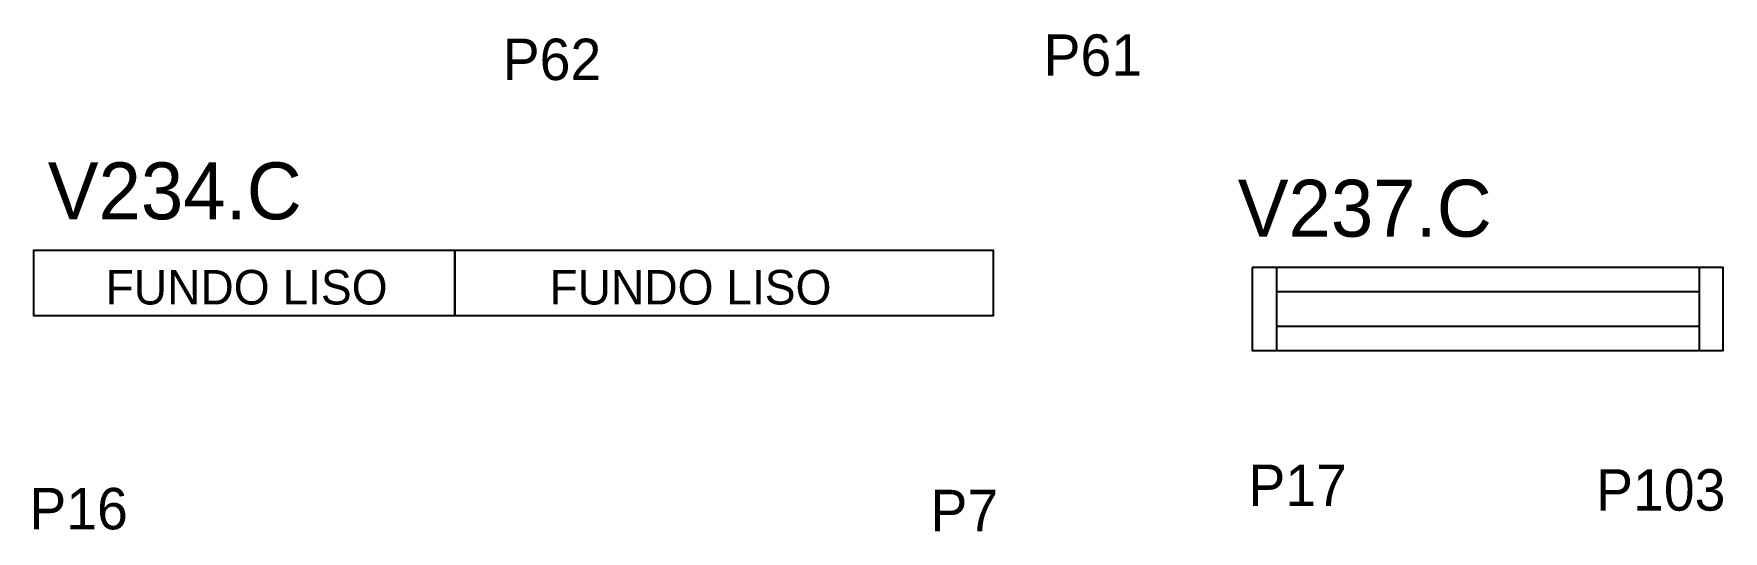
# Model space of a CAD drawing. Header units: metres. Extents: x 2512 to 3002, y 15417 to 15561.
import ezdxf

# ---------------------------------------------------------------- set-up
doc = ezdxf.new("R2010")
doc.units = ezdxf.units.M
for name, color, linetype in [('5', 7, 'Continuous'), ('NOMENCLATURA', 7, 'Continuous'), ('Painéis', 7, 'Continuous'), ('SARR_2.2x7', 7, 'Continuous')]:
    doc.layers.add(name, color=color, linetype=linetype)

msp = doc.modelspace()

# ---------------------------------------------------------------- linework, layer by layer
at = {"layer": 'Painéis', "color": 7, "lineweight": 25}
for points in [[(2634.34, 15479.54), (2512.34, 15479.54), (2512.34, 15498.54), (2634.34, 15498.54)], [(2634.34, 15498.54), (2790.34, 15498.54), (2790.34, 15479.54), (2634.34, 15479.54)]]:
    msp.add_lwpolyline(points, close=True, dxfattribs=at)
msp.add_lwpolyline([(2865.46, 15493.51), (2865.46, 15469.51), (3001.96, 15469.51), (3001.96, 15493.51), (2865.46, 15493.51)], dxfattribs=at)
at = {"layer": 'SARR_2.2x7', "color": 7, "lineweight": 25}
for p, q in [((2872.46, 15493.51), (2872.46, 15469.51)), ((2994.96, 15493.51), (2994.96, 15469.51)), ((2994.96, 15486.51), (2872.46, 15486.51)), ((2872.46, 15476.51), (2994.96, 15476.51))]:
    msp.add_line(p, q, dxfattribs=at)

# ---------------------------------------------------------------- texts
at = {"layer": '5', "color": 7, "lineweight": 25}
for s, p in [('P61', (2804.99, 15549.11)), ('P62', (2648.25, 15547.88)), ('P17', (2864.35, 15424.42)), ('P103', (2965.13, 15423.09)), ('P16', (2511.05, 15417.67)), ('P7', (2772.21, 15417.13))]:
    msp.add_text(s, height=12, dxfattribs=at).set_placement(p)
at = {"layer": 'NOMENCLATURA', "color": 7, "lineweight": 25}
for s, height, p in [('V234.C', 16.5, (2516.4, 15507.51)), ('V237.C', 16.5, (2861.28, 15502.48)), ('FUNDO LISO', 10, (2533.15, 15482.84)), ('FUNDO LISO', 10, (2661.79, 15482.84))]:
    msp.add_text(s, height=height, dxfattribs=at).set_placement(p)

doc.saveas('drawing.dxf')
